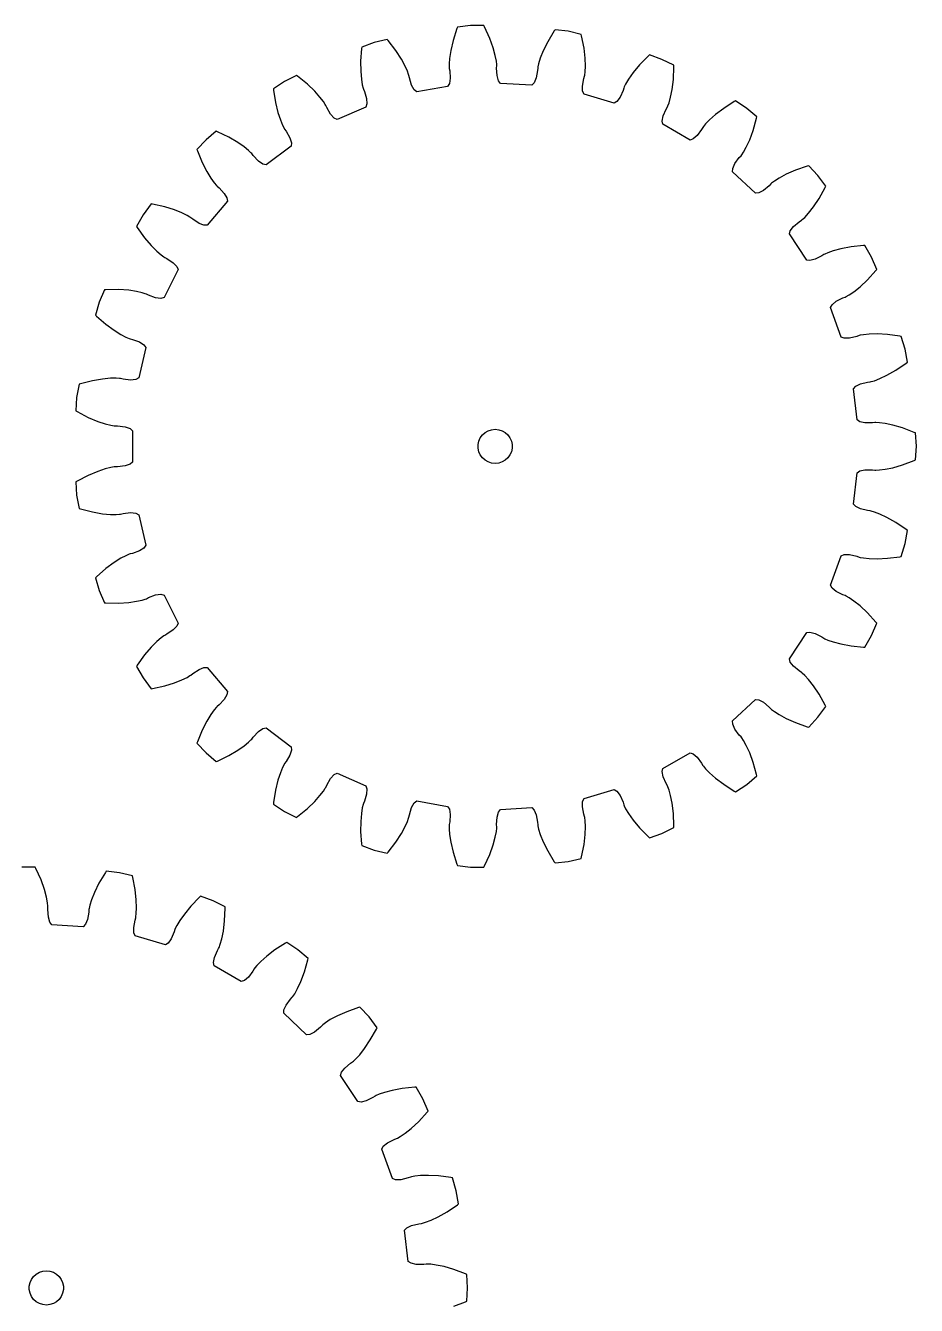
# Model space of a CAD drawing. Extents: x 0 to 152, y 0 to 221.
# Drawn here: x 74.3 to 152.3, y 109.1 to 221.2 of the extents above; entities that cross this region are included whole.
import ezdxf

# ---------------------------------------------------------------- set-up
doc = ezdxf.new("R2010")
doc.units = 0

msp = doc.modelspace()

# ---------------------------------------------------------------- linework, layer by layer
for p, q in [((112.05, 220.91), (111.72, 219.87)), ((112.1, 221.03), (112.05, 220.91)), ((113.26, 221.17), (112.1, 221.03)), ((114.43, 221.17), (113.26, 221.17)), ((114.49, 221.06), (114.43, 221.17)), ((114.94, 220.05), (114.49, 221.06)), ((105.96, 219.95), (104.82, 219.68)), ((106.04, 219.86), (105.96, 219.95)), ((106.71, 218.98), (106.04, 219.86)), ((111.72, 219.87), (111.52, 218.99)), ((115.24, 219.21), (114.94, 220.05)), ((120.02, 219.76), (119.63, 218.95)), ((120.58, 220.7), (120.02, 219.76)), ((120.66, 220.81), (120.58, 220.7)), ((121.82, 220.67), (120.66, 220.81)), ((122.96, 220.4), (121.82, 220.67)), ((122.99, 220.28), (122.96, 220.4)), ((123.2, 219.2), (122.99, 220.28)), ((103.7, 219.15), (103.62, 218.06)), ((103.72, 219.28), (103.7, 219.15)), ((104.82, 219.68), (103.72, 219.28)), ((107.2, 218.23), (106.71, 218.98)), ((111.52, 218.99), (111.42, 218.3)), ((115.42, 218.54), (115.24, 219.21)), ((119.63, 218.95), (119.37, 218.31)), ((123.3, 218.31), (123.2, 219.2)), ((103.62, 218.06), (103.63, 217.16)), ((107.53, 217.62), (107.2, 218.23)), ((107.73, 217.17), (107.53, 217.62)), ((111.42, 218.3), (111.38, 217.81)), ((111.38, 217.81), (111.39, 217.52)), ((111.39, 217.52), (111.39, 217.42)), ((115.52, 218.05), (115.42, 218.54)), ((115.55, 217.76), (115.52, 218.05)), ((115.54, 217.44), (115.55, 217.66)), ((115.55, 217.66), (115.55, 217.76)), ((119.15, 217.55), (119.14, 217.45)), ((119.22, 217.83), (119.15, 217.55)), ((119.37, 218.31), (119.22, 217.83)), ((123.32, 217.61), (123.3, 218.31)), ((123.3, 217.12), (123.32, 217.61)), ((128.07, 217.74), (127.5, 217.05)), ((128.84, 218.53), (128.07, 217.74)), ((128.93, 218.61), (128.84, 218.53)), ((130.03, 218.21), (128.93, 218.61)), ((131.08, 217.69), (130.03, 218.21)), ((131.03, 216.46), (131.08, 217.56)), ((131.08, 217.56), (131.08, 217.69)), ((97.99, 216.81), (96.95, 216.28)), ((98.1, 216.74), (97.99, 216.81)), ((98.95, 216.04), (98.1, 216.74)), ((103.63, 217.16), (103.69, 216.47)), ((103.69, 216.47), (103.77, 215.98)), ((107.83, 216.89), (107.73, 217.17)), ((107.86, 216.8), (107.83, 216.89)), ((107.9, 216.58), (107.86, 216.8)), ((108.08, 215.95), (107.9, 216.58)), ((111.39, 217.42), (111.43, 217.2)), ((111.47, 216.55), (111.4, 216.09)), ((111.43, 217.2), (111.47, 216.55)), ((115.58, 216.79), (115.54, 217.44)), ((115.7, 216.34), (115.58, 216.79)), ((119.01, 216.59), (118.83, 216.16)), ((119.12, 217.23), (119.01, 216.59)), ((119.14, 217.45), (119.12, 217.23)), ((123.07, 215.87), (123.18, 216.52)), ((123.18, 216.52), (123.24, 216.73)), ((123.24, 216.73), (123.26, 216.82)), ((123.26, 216.82), (123.3, 217.12)), ((127.1, 216.48), (126.85, 216.05)), ((127.5, 217.05), (127.1, 216.48)), ((130.92, 215.57), (131.03, 216.46)), ((96.95, 216.28), (95.97, 215.64)), ((95.97, 215.64), (95.98, 215.51)), ((95.98, 215.51), (96.16, 214.43)), ((99.6, 215.42), (98.95, 216.04)), ((100.06, 214.9), (99.6, 215.42)), ((103.77, 215.98), (103.84, 215.69)), ((103.84, 215.69), (103.87, 215.6)), ((103.87, 215.6), (103.95, 215.4)), ((103.95, 215.4), (104.14, 214.77)), ((108.31, 215.55), (108.08, 215.95)), ((108.54, 215.37), (108.31, 215.55)), ((111.24, 215.84), (108.54, 215.37)), ((111.4, 216.09), (111.24, 215.84)), ((115.88, 216.11), (115.7, 216.34)), ((118.63, 215.95), (115.88, 216.11)), ((118.83, 216.16), (118.63, 215.95)), ((123.08, 215.41), (123.07, 215.87)), ((123.21, 215.15), (123.08, 215.41)), ((126.62, 215.49), (126.36, 214.89)), ((126.68, 215.7), (126.62, 215.49)), ((126.72, 215.79), (126.68, 215.7)), ((126.85, 216.05), (126.72, 215.79)), ((130.79, 214.89), (130.92, 215.57)), ((96.16, 214.43), (96.37, 213.56)), ((100.36, 214.51), (100.06, 214.9)), ((100.52, 214.26), (100.36, 214.51)), ((100.57, 214.18), (100.52, 214.26)), ((100.66, 213.98), (100.57, 214.18)), ((104.17, 214.31), (104.08, 214.03)), ((104.14, 214.77), (104.17, 214.31)), ((125.84, 214.36), (123.21, 215.15)), ((126.09, 214.51), (125.84, 214.36)), ((126.36, 214.89), (126.09, 214.51)), ((130.55, 214.14), (130.65, 214.41)), ((130.65, 214.41), (130.79, 214.89)), ((136.37, 214.51), (135.44, 213.92)), ((136.48, 214.57), (136.37, 214.51)), ((137.46, 213.92), (136.48, 214.57)), ((96.37, 213.56), (96.59, 212.9)), ((100.98, 213.41), (100.66, 213.98)), ((101.3, 213.07), (100.98, 213.41)), ((101.56, 212.94), (101.3, 213.07)), ((104.08, 214.03), (101.56, 212.94)), ((130.05, 212.8), (130.14, 213.26)), ((130.14, 213.26), (130.4, 213.86)), ((130.4, 213.86), (130.51, 214.05)), ((130.51, 214.05), (130.55, 214.14)), ((134.73, 213.38), (134.21, 212.91)), ((135.44, 213.92), (134.73, 213.38)), ((138.36, 213.17), (137.46, 213.92)), ((138.03, 211.99), (138.33, 213.05)), ((138.33, 213.05), (138.36, 213.17)), ((90.97, 211.92), (90.07, 211.16)), ((91.09, 211.87), (90.97, 211.92)), ((96.59, 212.9), (96.78, 212.44)), ((96.78, 212.44), (96.91, 212.18)), ((96.91, 212.18), (96.96, 212.1)), ((96.96, 212.1), (97.09, 211.92)), ((97.09, 211.92), (97.42, 211.35)), ((130.11, 212.52), (130.05, 212.8)), ((132.49, 211.14), (130.11, 212.52)), ((133.51, 212.06), (133.11, 211.54)), ((133.62, 212.25), (133.51, 212.06)), ((133.67, 212.33), (133.62, 212.25)), ((133.86, 212.56), (133.67, 212.33)), ((134.21, 212.91), (133.86, 212.56)), ((137.72, 211.15), (138.03, 211.99)), ((90.07, 211.16), (89.27, 210.31)), ((92.07, 211.39), (91.09, 211.87)), ((92.85, 210.94), (92.07, 211.39)), ((93.42, 210.54), (92.85, 210.94)), ((97.42, 211.35), (97.56, 210.91)), ((97.56, 210.91), (97.53, 210.62)), ((132.77, 211.24), (132.49, 211.14)), ((133.11, 211.54), (132.77, 211.24)), ((137.42, 210.52), (137.72, 211.15)), ((89.27, 210.31), (89.31, 210.19)), ((89.31, 210.19), (89.73, 209.18)), ((93.8, 210.23), (93.42, 210.54)), ((94.01, 210.02), (93.8, 210.23)), ((94.08, 209.95), (94.01, 210.02)), ((94.21, 209.78), (94.08, 209.95)), ((94.66, 209.3), (94.21, 209.78)), ((97.53, 210.62), (95.33, 208.98)), ((136.81, 209.6), (136.96, 209.77)), ((136.96, 209.77), (137.02, 209.84)), ((137.02, 209.84), (137.18, 210.09)), ((137.18, 210.09), (137.42, 210.52)), ((89.73, 209.18), (90.14, 208.38)), ((95.04, 209.04), (94.66, 209.3)), ((95.33, 208.98), (95.04, 209.04)), ((136.22, 208.37), (136.23, 208.66)), ((136.23, 208.66), (136.42, 209.08)), ((136.42, 209.08), (136.81, 209.6)), ((142.77, 208.86), (141.73, 208.5)), ((142.89, 208.89), (142.77, 208.86)), ((143.69, 208.04), (142.89, 208.89)), ((90.14, 208.38), (90.5, 207.79)), ((90.5, 207.79), (90.79, 207.38)), ((138.22, 206.48), (136.22, 208.37)), ((139.88, 207.54), (139.64, 207.36)), ((140.3, 207.81), (139.88, 207.54)), ((140.91, 208.14), (140.3, 207.81)), ((141.73, 208.5), (140.91, 208.14)), ((144.39, 207.1), (143.69, 208.04)), ((90.79, 207.38), (90.98, 207.16)), ((90.98, 207.16), (91.05, 207.09)), ((91.05, 207.09), (91.22, 206.95)), ((91.22, 206.95), (91.67, 206.47)), ((91.67, 206.47), (91.9, 206.08)), ((138.51, 206.51), (138.22, 206.48)), ((138.92, 206.72), (138.51, 206.51)), ((139.42, 207.14), (138.92, 206.72)), ((139.57, 207.3), (139.42, 207.14)), ((139.64, 207.36), (139.57, 207.3)), ((143.8, 206.03), (144.34, 206.99)), ((144.34, 206.99), (144.39, 207.1)), ((85.26, 205.54), (84.56, 204.6)), ((85.38, 205.52), (85.26, 205.54)), ((86.46, 205.28), (85.38, 205.52)), ((87.31, 205.02), (86.46, 205.28)), ((91.95, 205.79), (90.18, 203.68)), ((91.9, 206.08), (91.95, 205.79)), ((142.87, 204.74), (143.3, 205.28)), ((143.3, 205.28), (143.8, 206.03)), ((84.56, 204.6), (83.97, 203.58)), ((87.96, 204.76), (87.31, 205.02)), ((88.41, 204.54), (87.96, 204.76)), ((88.66, 204.39), (88.41, 204.54)), ((88.74, 204.34), (88.66, 204.39)), ((88.91, 204.2), (88.74, 204.34)), ((89.46, 203.84), (88.91, 204.2)), ((142.07, 203.99), (142.25, 204.11)), ((142.25, 204.11), (142.32, 204.17)), ((142.32, 204.17), (142.54, 204.37)), ((142.54, 204.37), (142.87, 204.74)), ((83.97, 203.58), (84.04, 203.47)), ((84.04, 203.47), (84.68, 202.59)), ((89.89, 203.68), (89.46, 203.84)), ((90.18, 203.68), (89.89, 203.68)), ((141.21, 202.92), (141.28, 203.2)), ((141.28, 203.2), (141.56, 203.57)), ((141.56, 203.57), (142.07, 203.99)), ((84.68, 202.59), (85.27, 201.9)), ((85.27, 201.9), (85.76, 201.41)), ((142.72, 200.62), (141.21, 202.92)), ((147.69, 201.89), (146.6, 201.78)), ((147.82, 201.89), (147.69, 201.89)), ((148.41, 200.88), (147.82, 201.89)), ((85.76, 201.41), (86.13, 201.09)), ((86.13, 201.09), (86.37, 200.91)), ((86.37, 200.91), (86.45, 200.86)), ((86.45, 200.86), (86.65, 200.76)), ((86.65, 200.76), (87.19, 200.4)), ((143.45, 200.7), (143, 200.58)), ((144.04, 200.99), (143.45, 200.7)), ((144.22, 201.11), (144.04, 200.99)), ((144.31, 201.15), (144.22, 201.11)), ((144.58, 201.27), (144.31, 201.15)), ((145.04, 201.44), (144.58, 201.27)), ((145.72, 201.61), (145.04, 201.44)), ((146.6, 201.78), (145.72, 201.61)), ((148.87, 199.8), (148.41, 200.88)), ((87.63, 199.8), (86.39, 197.34)), ((87.19, 200.4), (87.52, 200.07)), ((87.52, 200.07), (87.63, 199.8)), ((143, 200.58), (142.72, 200.62)), ((148.05, 198.9), (148.79, 199.7)), ((148.79, 199.7), (148.87, 199.8)), ((147.39, 198.28), (148.05, 198.9)), ((81.18, 198.01), (80.71, 196.94)), ((81.3, 198.02), (81.18, 198.01)), ((82.4, 198.04), (81.3, 198.02)), ((83.3, 197.98), (82.4, 198.04)), ((83.98, 197.88), (83.3, 197.98)), ((84.47, 197.77), (83.98, 197.88)), ((84.75, 197.68), (84.47, 197.77)), ((84.84, 197.65), (84.75, 197.68)), ((85.04, 197.55), (84.84, 197.65)), ((85.65, 197.33), (85.04, 197.55)), ((86.11, 197.27), (85.65, 197.33)), ((86.39, 197.34), (86.11, 197.27)), ((145.89, 197.31), (146.09, 197.39)), ((146.09, 197.39), (146.18, 197.43)), ((146.18, 197.43), (146.43, 197.57)), ((146.43, 197.57), (146.85, 197.85)), ((146.85, 197.85), (147.39, 198.28)), ((80.71, 196.94), (80.38, 195.81)), ((144.8, 196.47), (144.94, 196.72)), ((145.74, 193.88), (144.8, 196.47)), ((144.94, 196.72), (145.3, 197.02)), ((145.3, 197.02), (145.89, 197.31)), ((80.38, 195.81), (80.47, 195.72)), ((80.47, 195.72), (81.3, 195.01)), ((81.3, 195.01), (82.02, 194.48)), ((82.02, 194.48), (82.61, 194.11)), ((82.61, 194.11), (83.05, 193.88)), ((147.32, 194.01), (147.11, 193.94)), ((147.41, 194.04), (147.32, 194.01)), ((147.7, 194.09), (147.41, 194.04)), ((148.2, 194.14), (147.7, 194.09)), ((148.89, 194.16), (148.2, 194.14)), ((149.79, 194.11), (148.89, 194.16)), ((150.88, 193.97), (149.79, 194.11)), ((151, 193.94), (150.88, 193.97)), ((83.05, 193.88), (83.32, 193.77)), ((83.32, 193.77), (83.41, 193.74)), ((83.41, 193.74), (83.63, 193.68)), ((83.63, 193.68), (84.24, 193.46)), ((84.8, 192.98), (84.17, 190.3)), ((84.24, 193.46), (84.63, 193.21)), ((84.63, 193.21), (84.8, 192.98)), ((146.01, 193.78), (145.74, 193.88)), ((146.48, 193.79), (146.01, 193.78)), ((147.11, 193.94), (146.48, 193.79)), ((151.34, 192.82), (151, 193.94)), ((151.54, 191.67), (151.34, 192.82)), ((149.75, 190.53), (150.53, 190.98)), ((150.53, 190.98), (151.44, 191.59)), ((151.44, 191.59), (151.54, 191.67)), ((78.94, 189.75), (78.73, 188.59)), ((79.06, 189.79), (78.94, 189.75)), ((80.12, 190.05), (79.06, 189.79)), ((81.01, 190.2), (80.12, 190.05)), ((81.7, 190.27), (81.01, 190.2)), ((82.2, 190.27), (81.7, 190.27)), ((82.49, 190.25), (82.2, 190.27)), ((82.58, 190.24), (82.49, 190.25)), ((82.8, 190.19), (82.58, 190.24)), ((83.45, 190.12), (82.8, 190.19)), ((83.91, 190.16), (83.45, 190.12)), ((84.17, 190.3), (83.91, 190.16)), ((146.82, 189.36), (147.01, 189.58)), ((147.01, 189.58), (147.43, 189.78)), ((147.43, 189.78), (148.06, 189.93)), ((148.06, 189.93), (148.28, 189.96)), ((148.28, 189.96), (148.37, 189.98)), ((148.37, 189.98), (148.66, 190.06)), ((148.66, 190.06), (149.12, 190.24)), ((149.12, 190.24), (149.75, 190.53)), ((78.73, 188.59), (78.67, 187.42)), ((147.13, 186.63), (146.82, 189.36)), ((78.67, 187.42), (78.77, 187.36)), ((78.77, 187.36), (79.75, 186.85)), ((79.75, 186.85), (80.58, 186.5)), ((80.58, 186.5), (81.24, 186.28)), ((81.24, 186.28), (81.72, 186.16)), ((81.72, 186.16), (82.01, 186.11)), ((147.37, 186.47), (147.13, 186.63)), ((147.82, 186.37), (147.37, 186.47)), ((148.48, 186.37), (147.82, 186.37)), ((148.7, 186.39), (148.48, 186.37)), ((148.79, 186.39), (148.7, 186.39)), ((149.09, 186.38), (148.79, 186.39)), ((149.58, 186.31), (149.09, 186.38)), ((150.26, 186.17), (149.58, 186.31)), ((151.12, 185.92), (150.26, 186.17)), ((82.01, 186.11), (82.1, 186.1)), ((82.1, 186.1), (82.32, 186.1)), ((82.32, 186.1), (82.97, 186.03)), ((82.97, 186.03), (83.41, 185.87)), ((83.41, 185.87), (83.63, 185.68)), ((83.63, 185.68), (83.63, 182.93)), ((113.98, 184.77), (114.11, 185.06)), ((114.11, 185.06), (114.29, 185.31)), ((114.29, 185.31), (114.53, 185.52)), ((114.53, 185.52), (114.8, 185.68)), ((114.8, 185.68), (115.1, 185.77)), ((115.1, 185.77), (115.41, 185.81)), ((115.41, 185.81), (115.72, 185.77)), ((115.72, 185.77), (116.02, 185.68)), ((116.02, 185.68), (116.29, 185.52)), ((116.29, 185.52), (116.52, 185.31)), ((116.52, 185.31), (116.71, 185.06)), ((116.71, 185.06), (116.84, 184.77)), ((152.15, 185.53), (151.12, 185.92)), ((152.26, 185.48), (152.15, 185.53)), ((152.33, 184.31), (152.26, 185.48)), ((113.92, 184.46), (113.98, 184.77)), ((113.92, 184.15), (113.92, 184.46)), ((113.98, 183.84), (113.92, 184.15)), ((116.84, 184.77), (116.9, 184.46)), ((116.9, 184.15), (116.84, 183.84)), ((116.9, 184.46), (116.9, 184.15)), ((152.26, 183.14), (152.33, 184.31)), ((83.63, 182.93), (83.41, 182.74)), ((114.11, 183.56), (113.98, 183.84)), ((114.29, 183.3), (114.11, 183.56)), ((114.53, 183.09), (114.29, 183.3)), ((114.8, 182.94), (114.53, 183.09)), ((115.1, 182.84), (114.8, 182.94)), ((115.41, 182.81), (115.1, 182.84)), ((115.72, 182.84), (115.41, 182.81)), ((116.02, 182.94), (115.72, 182.84)), ((116.29, 183.09), (116.02, 182.94)), ((116.52, 183.3), (116.29, 183.09)), ((116.71, 183.56), (116.52, 183.3)), ((116.84, 183.84), (116.71, 183.56)), ((151.12, 182.7), (152.15, 183.08)), ((152.15, 183.08), (152.26, 183.14)), ((79.75, 181.76), (78.77, 181.26)), ((80.58, 182.11), (79.75, 181.76)), ((81.24, 182.33), (80.58, 182.11)), ((81.72, 182.45), (81.24, 182.33)), ((82.01, 182.5), (81.72, 182.45)), ((82.1, 182.51), (82.01, 182.5)), ((82.32, 182.51), (82.1, 182.51)), ((82.97, 182.59), (82.32, 182.51)), ((83.41, 182.74), (82.97, 182.59)), ((146.82, 179.25), (147.13, 181.98)), ((147.13, 181.98), (147.37, 182.15)), ((147.37, 182.15), (147.82, 182.25)), ((147.82, 182.25), (148.48, 182.25)), ((148.48, 182.25), (148.7, 182.22)), ((148.7, 182.22), (148.79, 182.22)), ((148.79, 182.22), (149.09, 182.24)), ((149.09, 182.24), (149.58, 182.3)), ((149.58, 182.3), (150.26, 182.44)), ((150.26, 182.44), (151.12, 182.7)), ((78.77, 181.26), (78.67, 181.19)), ((78.67, 181.19), (78.73, 180.02)), ((78.73, 180.02), (78.94, 178.87)), ((78.94, 178.87), (79.06, 178.83)), ((79.06, 178.83), (80.12, 178.56)), ((80.12, 178.56), (81.01, 178.41)), ((81.01, 178.41), (81.7, 178.35)), ((81.7, 178.35), (82.2, 178.34)), ((82.2, 178.34), (82.49, 178.36)), ((82.49, 178.36), (82.58, 178.37)), ((82.58, 178.37), (82.8, 178.42)), ((82.8, 178.42), (83.45, 178.5)), ((83.45, 178.5), (83.91, 178.45)), ((83.91, 178.45), (84.17, 178.32)), ((84.17, 178.32), (84.8, 175.64)), ((147.01, 179.04), (146.82, 179.25)), ((147.43, 178.84), (147.01, 179.04)), ((148.06, 178.68), (147.43, 178.84)), ((148.28, 178.66), (148.06, 178.68)), ((148.37, 178.64), (148.28, 178.66)), ((148.66, 178.55), (148.37, 178.64)), ((149.12, 178.38), (148.66, 178.55)), ((149.75, 178.08), (149.12, 178.38)), ((150.53, 177.64), (149.75, 178.08)), ((151.44, 177.02), (150.53, 177.64)), ((151.34, 175.79), (151.54, 176.95)), ((151.54, 176.95), (151.44, 177.02)), ((83.63, 174.93), (83.41, 174.88)), ((84.24, 175.16), (83.63, 174.93)), ((84.63, 175.4), (84.24, 175.16)), ((84.8, 175.64), (84.63, 175.4)), ((151, 174.67), (151.34, 175.79)), ((82.02, 174.14), (81.3, 173.61)), ((82.61, 174.51), (82.02, 174.14)), ((83.05, 174.73), (82.61, 174.51)), ((83.32, 174.85), (83.05, 174.73)), ((83.41, 174.88), (83.32, 174.85)), ((144.8, 172.14), (145.74, 174.73)), ((145.74, 174.73), (146.01, 174.84)), ((146.01, 174.84), (146.48, 174.83)), ((146.48, 174.83), (147.11, 174.68)), ((147.11, 174.68), (147.32, 174.6)), ((147.32, 174.6), (147.41, 174.58)), ((147.41, 174.58), (147.7, 174.53)), ((147.7, 174.53), (148.2, 174.48)), ((148.2, 174.48), (148.89, 174.46)), ((148.89, 174.46), (149.79, 174.5)), ((149.79, 174.5), (150.88, 174.64)), ((150.88, 174.64), (151, 174.67)), ((80.47, 172.89), (80.38, 172.8)), ((80.38, 172.8), (80.71, 171.68)), ((81.3, 173.61), (80.47, 172.89)), ((80.71, 171.68), (81.18, 170.6)), ((144.94, 171.89), (144.8, 172.14)), ((145.3, 171.6), (144.94, 171.89)), ((145.89, 171.31), (145.3, 171.6)), ((81.18, 170.6), (81.3, 170.59)), ((81.3, 170.59), (82.4, 170.58)), ((82.4, 170.58), (83.3, 170.64)), ((83.3, 170.64), (83.98, 170.74)), ((83.98, 170.74), (84.47, 170.84)), ((84.47, 170.84), (84.75, 170.93)), ((84.75, 170.93), (84.84, 170.96)), ((84.84, 170.96), (85.04, 171.06)), ((85.04, 171.06), (85.65, 171.29)), ((85.65, 171.29), (86.11, 171.35)), ((86.11, 171.35), (86.39, 171.27)), ((86.39, 171.27), (87.63, 168.81)), ((146.09, 171.23), (145.89, 171.31)), ((146.18, 171.19), (146.09, 171.23)), ((146.43, 171.04), (146.18, 171.19)), ((146.85, 170.76), (146.43, 171.04)), ((147.39, 170.33), (146.85, 170.76)), ((148.05, 169.72), (147.39, 170.33)), ((148.79, 168.91), (148.05, 169.72)), ((87.19, 168.22), (86.65, 167.86)), ((87.52, 168.55), (87.19, 168.22)), ((87.63, 168.81), (87.52, 168.55)), ((148.41, 167.74), (148.87, 168.81)), ((148.87, 168.81), (148.79, 168.91)), ((85.76, 167.21), (85.27, 166.71)), ((86.13, 167.53), (85.76, 167.21)), ((86.37, 167.7), (86.13, 167.53)), ((86.45, 167.75), (86.37, 167.7)), ((86.65, 167.86), (86.45, 167.75)), ((141.21, 165.69), (142.72, 167.99)), ((142.72, 167.99), (143, 168.03)), ((143, 168.03), (143.45, 167.92)), ((143.45, 167.92), (144.04, 167.62)), ((144.04, 167.62), (144.22, 167.51)), ((144.22, 167.51), (144.31, 167.46)), ((144.31, 167.46), (144.58, 167.34)), ((144.58, 167.34), (145.04, 167.18)), ((145.04, 167.18), (145.72, 167)), ((147.82, 166.72), (148.41, 167.74)), ((84.68, 166.03), (84.04, 165.14)), ((85.27, 166.71), (84.68, 166.03)), ((145.72, 167), (146.6, 166.84)), ((146.6, 166.84), (147.69, 166.73)), ((147.69, 166.73), (147.82, 166.72)), ((84.04, 165.14), (83.97, 165.03)), ((83.97, 165.03), (84.56, 164.02)), ((89.46, 164.77), (89.89, 164.94)), ((89.89, 164.94), (90.18, 164.93)), ((90.18, 164.93), (91.95, 162.83)), ((141.28, 165.41), (141.21, 165.69)), ((141.56, 165.05), (141.28, 165.41)), ((142.07, 164.63), (141.56, 165.05)), ((84.56, 164.02), (85.26, 163.08)), ((87.31, 163.6), (87.96, 163.85)), ((87.96, 163.85), (88.41, 164.07)), ((88.41, 164.07), (88.66, 164.22)), ((88.66, 164.22), (88.74, 164.27)), ((88.74, 164.27), (88.91, 164.41)), ((88.91, 164.41), (89.46, 164.77)), ((142.25, 164.5), (142.07, 164.63)), ((142.32, 164.44), (142.25, 164.5)), ((142.54, 164.24), (142.32, 164.44)), ((142.87, 163.88), (142.54, 164.24)), ((143.3, 163.33), (142.87, 163.88)), ((85.26, 163.08), (85.38, 163.1)), ((85.38, 163.1), (86.46, 163.34)), ((86.46, 163.34), (87.31, 163.6)), ((91.95, 162.83), (91.9, 162.54)), ((143.8, 162.59), (143.3, 163.33)), ((144.34, 161.63), (143.8, 162.59)), ((90.98, 161.45), (90.79, 161.23)), ((91.05, 161.52), (90.98, 161.45)), ((91.22, 161.67), (91.05, 161.52)), ((91.67, 162.14), (91.22, 161.67)), ((91.9, 162.54), (91.67, 162.14)), ((136.22, 160.25), (138.22, 162.13)), ((138.22, 162.13), (138.51, 162.11)), ((138.51, 162.11), (138.92, 161.89)), ((138.92, 161.89), (139.42, 161.47)), ((139.42, 161.47), (139.57, 161.31)), ((143.69, 160.57), (144.39, 161.51)), ((144.39, 161.51), (144.34, 161.63)), ((90.5, 160.83), (90.14, 160.24)), ((90.79, 161.23), (90.5, 160.83)), ((139.57, 161.31), (139.64, 161.25)), ((139.64, 161.25), (139.88, 161.07)), ((139.88, 161.07), (140.3, 160.81)), ((140.3, 160.81), (140.91, 160.48)), ((140.91, 160.48), (141.73, 160.12)), ((142.89, 159.72), (143.69, 160.57)), ((89.73, 159.44), (89.31, 158.42)), ((90.14, 160.24), (89.73, 159.44)), ((94.21, 158.84), (94.66, 159.32)), ((94.66, 159.32), (95.04, 159.58)), ((95.04, 159.58), (95.33, 159.64)), ((95.33, 159.64), (97.53, 157.99)), ((136.23, 159.96), (136.22, 160.25)), ((136.42, 159.54), (136.23, 159.96)), ((136.81, 159.01), (136.42, 159.54)), ((141.73, 160.12), (142.77, 159.75)), ((142.77, 159.75), (142.89, 159.72)), ((89.31, 158.42), (89.27, 158.3)), ((89.27, 158.3), (90.07, 157.45)), ((93.42, 158.08), (93.8, 158.39)), ((93.8, 158.39), (94.01, 158.59)), ((94.01, 158.59), (94.08, 158.66)), ((94.08, 158.66), (94.21, 158.84)), ((136.96, 158.85), (136.81, 159.01)), ((137.02, 158.77), (136.96, 158.85)), ((137.18, 158.53), (137.02, 158.77)), ((137.42, 158.1), (137.18, 158.53)), ((137.72, 157.46), (137.42, 158.1)), ((90.07, 157.45), (90.97, 156.7)), ((91.09, 156.74), (92.07, 157.22)), ((92.07, 157.22), (92.85, 157.68)), ((92.85, 157.68), (93.42, 158.08)), ((97.42, 157.26), (97.09, 156.7)), ((97.56, 157.7), (97.42, 157.26)), ((97.53, 157.99), (97.56, 157.7)), ((130.11, 156.1), (132.49, 157.47)), ((132.49, 157.47), (132.77, 157.38)), ((132.77, 157.38), (133.11, 157.08)), ((133.11, 157.08), (133.51, 156.55)), ((138.03, 156.62), (137.72, 157.46)), ((90.97, 156.7), (91.09, 156.74)), ((96.78, 156.17), (96.59, 155.72)), ((96.91, 156.44), (96.78, 156.17)), ((96.96, 156.52), (96.91, 156.44)), ((97.09, 156.7), (96.96, 156.52)), ((130.05, 155.81), (130.11, 156.1)), ((133.51, 156.55), (133.62, 156.36)), ((133.62, 156.36), (133.67, 156.28)), ((133.67, 156.28), (133.86, 156.06)), ((133.86, 156.06), (134.21, 155.7)), ((138.33, 155.57), (138.03, 156.62)), ((96.37, 155.06), (96.16, 154.18)), ((96.59, 155.72), (96.37, 155.06)), ((100.66, 154.64), (100.98, 155.2)), ((100.98, 155.2), (101.3, 155.55)), ((101.3, 155.55), (101.56, 155.67)), ((101.56, 155.67), (104.08, 154.58)), ((130.14, 155.36), (130.05, 155.81)), ((130.4, 154.76), (130.14, 155.36)), ((130.51, 154.56), (130.4, 154.76)), ((134.21, 155.7), (134.73, 155.24)), ((134.73, 155.24), (135.44, 154.7)), ((137.46, 154.69), (138.36, 155.44)), ((138.36, 155.44), (138.33, 155.57)), ((96.16, 154.18), (95.98, 153.1)), ((99.6, 153.19), (100.06, 153.71)), ((100.06, 153.71), (100.36, 154.11)), ((100.36, 154.11), (100.52, 154.35)), ((100.52, 154.35), (100.57, 154.43)), ((100.57, 154.43), (100.66, 154.64)), ((104.14, 153.84), (103.95, 153.22)), ((104.08, 154.58), (104.17, 154.3)), ((104.17, 154.3), (104.14, 153.84)), ((123.21, 153.47), (125.84, 154.26)), ((125.84, 154.26), (126.09, 154.1)), ((126.09, 154.1), (126.36, 153.73)), ((126.36, 153.73), (126.62, 153.13)), ((130.55, 154.48), (130.51, 154.56)), ((130.65, 154.2), (130.55, 154.48)), ((130.79, 153.73), (130.65, 154.2)), ((130.92, 153.04), (130.79, 153.73)), ((135.44, 154.7), (136.37, 154.11)), ((136.37, 154.11), (136.48, 154.05)), ((136.48, 154.05), (137.46, 154.69)), ((95.98, 153.1), (95.97, 152.97)), ((95.97, 152.97), (96.95, 152.33)), ((98.1, 151.88), (98.95, 152.57)), ((98.95, 152.57), (99.6, 153.19)), ((103.77, 152.64), (103.69, 152.15)), ((103.84, 152.92), (103.77, 152.64)), ((103.87, 153.01), (103.84, 152.92)), ((103.95, 153.22), (103.87, 153.01)), ((107.9, 152.04), (108.08, 152.66)), ((108.08, 152.66), (108.31, 153.07)), ((108.31, 153.07), (108.54, 153.25)), ((108.54, 153.25), (111.24, 152.77)), ((111.24, 152.77), (111.4, 152.52)), ((111.4, 152.52), (111.47, 152.07)), ((115.7, 152.27), (115.88, 152.5)), ((115.88, 152.5), (118.63, 152.66)), ((118.63, 152.66), (118.83, 152.45)), ((123.07, 152.74), (123.08, 153.2)), ((123.18, 152.1), (123.07, 152.74)), ((123.08, 153.2), (123.21, 153.47)), ((126.62, 153.13), (126.68, 152.91)), ((126.68, 152.91), (126.72, 152.83)), ((126.72, 152.83), (126.85, 152.56)), ((126.85, 152.56), (127.1, 152.14)), ((131.03, 152.15), (130.92, 153.04)), ((96.95, 152.33), (97.99, 151.8)), ((97.99, 151.8), (98.1, 151.88)), ((103.63, 151.45), (103.62, 150.56)), ((103.69, 152.15), (103.63, 151.45)), ((107.53, 151), (107.73, 151.45)), ((107.73, 151.45), (107.83, 151.73)), ((107.83, 151.73), (107.86, 151.82)), ((107.86, 151.82), (107.9, 152.04)), ((111.43, 151.41), (111.39, 151.19)), ((111.47, 152.07), (111.43, 151.41)), ((115.54, 151.17), (115.58, 151.83)), ((115.58, 151.83), (115.7, 152.27)), ((118.83, 152.45), (119.01, 152.03)), ((119.01, 152.03), (119.12, 151.38)), ((119.12, 151.38), (119.14, 151.16)), ((123.24, 151.88), (123.18, 152.1)), ((123.26, 151.79), (123.24, 151.88)), ((123.3, 151.5), (123.26, 151.79)), ((123.32, 151), (123.3, 151.5)), ((127.1, 152.14), (127.5, 151.57)), ((127.5, 151.57), (128.07, 150.88)), ((131.08, 151.06), (131.03, 152.15)), ((103.62, 150.56), (103.7, 149.46)), ((106.71, 149.63), (107.2, 150.38)), ((107.2, 150.38), (107.53, 151)), ((111.39, 151.1), (111.38, 150.8)), ((111.38, 150.8), (111.42, 150.31)), ((111.39, 151.19), (111.39, 151.1)), ((111.42, 150.31), (111.52, 149.62)), ((115.42, 150.08), (115.52, 150.56)), ((115.52, 150.56), (115.55, 150.86)), ((115.55, 150.95), (115.54, 151.17)), ((115.55, 150.86), (115.55, 150.95)), ((119.14, 151.16), (119.15, 151.07)), ((119.15, 151.07), (119.22, 150.78)), ((119.22, 150.78), (119.37, 150.31)), ((119.37, 150.31), (119.63, 149.66)), ((123.2, 149.42), (123.3, 150.31)), ((123.3, 150.31), (123.32, 151)), ((128.07, 150.88), (128.84, 150.09)), ((128.93, 150), (130.03, 150.4)), ((130.03, 150.4), (131.08, 150.93)), ((131.08, 150.93), (131.08, 151.06)), ((103.7, 149.46), (103.72, 149.34)), ((103.72, 149.34), (104.82, 148.93)), ((106.04, 148.76), (106.71, 149.63)), ((111.52, 149.62), (111.72, 148.75)), ((114.94, 148.56), (115.24, 149.41)), ((115.24, 149.41), (115.42, 150.08)), ((119.63, 149.66), (120.02, 148.86)), ((122.99, 148.34), (123.2, 149.42)), ((128.84, 150.09), (128.93, 150)), ((104.82, 148.93), (105.96, 148.66)), ((105.96, 148.66), (106.04, 148.76)), ((111.72, 148.75), (112.05, 147.7)), ((114.49, 147.56), (114.94, 148.56)), ((120.02, 148.86), (120.58, 147.91)), ((121.82, 147.94), (122.96, 148.21)), ((122.96, 148.21), (122.99, 148.34)), ((75.1, 147.45), (73.93, 147.45)), ((75.16, 147.33), (75.1, 147.45)), ((75.61, 146.33), (75.16, 147.33)), ((81.25, 146.98), (80.69, 146.04)), ((81.32, 147.08), (81.25, 146.98)), ((82.49, 146.95), (81.32, 147.08)), ((83.63, 146.68), (82.49, 146.95)), ((112.05, 147.7), (112.1, 147.58)), ((112.1, 147.58), (113.26, 147.45)), ((113.26, 147.45), (114.43, 147.45)), ((114.43, 147.45), (114.49, 147.56)), ((120.58, 147.91), (120.66, 147.81)), ((120.66, 147.81), (121.82, 147.94)), ((75.91, 145.49), (75.61, 146.33)), ((80.69, 146.04), (80.29, 145.23)), ((83.66, 146.55), (83.63, 146.68)), ((83.86, 145.48), (83.66, 146.55)), ((76.09, 144.81), (75.91, 145.49)), ((76.18, 144.33), (76.09, 144.81)), ((80.29, 145.23), (80.03, 144.58)), ((83.96, 144.58), (83.86, 145.48)), ((89.5, 144.8), (88.74, 144.02)), ((89.6, 144.89), (89.5, 144.8)), ((90.7, 144.49), (89.6, 144.89)), ((76.22, 144.03), (76.18, 144.33)), ((76.21, 143.72), (76.22, 143.94)), ((76.25, 143.07), (76.21, 143.72)), ((76.22, 143.94), (76.22, 144.03)), ((79.81, 143.73), (79.79, 143.51)), ((79.82, 143.82), (79.81, 143.73)), ((79.89, 144.11), (79.82, 143.82)), ((80.03, 144.58), (79.89, 144.11)), ((83.98, 143.89), (83.96, 144.58)), ((83.96, 143.39), (83.98, 143.89)), ((88.74, 144.02), (88.17, 143.32)), ((91.75, 143.96), (90.7, 144.49)), ((91.7, 142.74), (91.75, 143.84)), ((91.75, 143.84), (91.75, 143.96)), ((76.37, 142.62), (76.25, 143.07)), ((76.55, 142.39), (76.37, 142.62)), ((79.3, 142.23), (76.55, 142.39)), ((79.5, 142.44), (79.3, 142.23)), ((79.68, 142.87), (79.5, 142.44)), ((79.79, 143.51), (79.68, 142.87)), ((83.73, 142.15), (83.85, 142.8)), ((83.85, 142.8), (83.91, 143.01)), ((83.91, 143.01), (83.93, 143.1)), ((83.93, 143.1), (83.96, 143.39)), ((87.77, 142.76), (87.51, 142.33)), ((88.17, 143.32), (87.77, 142.76)), ((91.59, 141.85), (91.7, 142.74)), ((83.75, 141.69), (83.73, 142.15)), ((83.87, 141.42), (83.75, 141.69)), ((86.51, 140.64), (83.87, 141.42)), ((87.28, 141.77), (87.02, 141.17)), ((87.35, 141.98), (87.28, 141.77)), ((87.38, 142.07), (87.35, 141.98)), ((87.51, 142.33), (87.38, 142.07)), ((91.45, 141.17), (91.59, 141.85)), ((86.75, 140.79), (86.51, 140.64)), ((87.02, 141.17), (86.75, 140.79)), ((91.07, 140.14), (91.17, 140.33)), ((91.17, 140.33), (91.21, 140.41)), ((91.21, 140.41), (91.32, 140.69)), ((91.32, 140.69), (91.45, 141.17)), ((96.11, 140.19), (95.39, 139.65)), ((97.03, 140.79), (96.11, 140.19)), ((97.15, 140.85), (97.03, 140.79)), ((98.12, 140.2), (97.15, 140.85)), ((99.02, 139.45), (98.12, 140.2)), ((90.72, 139.08), (90.81, 139.53)), ((90.77, 138.8), (90.72, 139.08)), ((90.81, 139.53), (91.07, 140.14)), ((94.87, 139.19), (94.53, 138.84)), ((95.39, 139.65), (94.87, 139.19)), ((98.7, 138.27), (99, 139.32)), ((99, 139.32), (99.02, 139.45)), ((93.16, 137.42), (90.77, 138.8)), ((94.17, 138.34), (93.78, 137.82)), ((94.29, 138.53), (94.17, 138.34)), ((94.34, 138.61), (94.29, 138.53)), ((94.53, 138.84), (94.34, 138.61)), ((98.38, 137.43), (98.7, 138.27)), ((93.43, 137.51), (93.16, 137.42)), ((93.78, 137.82), (93.43, 137.51)), ((97.85, 136.36), (98.09, 136.8)), ((98.09, 136.8), (98.38, 137.43)), ((97.09, 135.36), (97.48, 135.88)), ((97.48, 135.88), (97.63, 136.04)), ((97.63, 136.04), (97.68, 136.12)), ((97.68, 136.12), (97.85, 136.36)), ((96.88, 134.65), (96.89, 134.94)), ((98.89, 132.76), (96.88, 134.65)), ((96.89, 134.94), (97.09, 135.36)), ((102.4, 134.78), (101.58, 134.41)), ((103.43, 135.14), (102.4, 134.78)), ((103.56, 135.17), (103.43, 135.14)), ((104.36, 134.32), (103.56, 135.17)), ((100.24, 133.58), (100.09, 133.42)), ((100.31, 133.64), (100.24, 133.58)), ((100.55, 133.82), (100.31, 133.64)), ((100.96, 134.09), (100.55, 133.82)), ((101.58, 134.41), (100.96, 134.09)), ((105.06, 133.38), (104.36, 134.32)), ((99.17, 132.78), (98.89, 132.76)), ((99.58, 133), (99.17, 132.78)), ((100.09, 133.42), (99.58, 133)), ((103.97, 131.56), (104.47, 132.31)), ((104.47, 132.31), (105.01, 133.26)), ((105.01, 133.26), (105.06, 133.38)), ((103.54, 131.01), (103.97, 131.56)), ((102.23, 129.84), (102.73, 130.26)), ((102.73, 130.26), (102.92, 130.39)), ((102.92, 130.39), (102.99, 130.45)), ((102.99, 130.45), (103.21, 130.65)), ((103.21, 130.65), (103.54, 131.01)), ((101.87, 129.2), (101.95, 129.48)), ((103.38, 126.9), (101.87, 129.2)), ((101.95, 129.48), (102.23, 129.84)), ((106.38, 127.89), (105.71, 127.71)), ((107.27, 128.05), (106.38, 127.89)), ((108.36, 128.17), (107.27, 128.05)), ((108.49, 128.17), (108.36, 128.17)), ((109.07, 127.16), (108.49, 128.17)), ((103.67, 126.86), (103.38, 126.9)), ((104.12, 126.97), (103.67, 126.86)), ((104.7, 127.27), (104.12, 126.97)), ((104.89, 127.39), (104.7, 127.27)), ((104.97, 127.43), (104.89, 127.39)), ((105.24, 127.55), (104.97, 127.43)), ((105.71, 127.71), (105.24, 127.55)), ((109.54, 126.08), (109.07, 127.16)), ((108.71, 125.17), (109.46, 125.98)), ((109.46, 125.98), (109.54, 126.08)), ((107.51, 124.13), (108.06, 124.56)), ((108.06, 124.56), (108.71, 125.17)), ((105.97, 123.29), (106.55, 123.59)), ((106.55, 123.59), (106.76, 123.66)), ((106.76, 123.66), (106.85, 123.7)), ((106.85, 123.7), (107.1, 123.85)), ((107.1, 123.85), (107.51, 124.13)), ((105.47, 122.75), (105.61, 123)), ((106.41, 120.16), (105.47, 122.75)), ((105.61, 123), (105.97, 123.29)), ((106.68, 120.06), (106.41, 120.16)), ((107.14, 120.06), (106.68, 120.06)), ((107.78, 120.22), (107.14, 120.06)), ((107.99, 120.29), (107.78, 120.22)), ((108.08, 120.31), (107.99, 120.29)), ((108.37, 120.37), (108.08, 120.31)), ((108.86, 120.42), (108.37, 120.37)), ((109.56, 120.43), (108.86, 120.42)), ((110.45, 120.39), (109.56, 120.43)), ((111.54, 120.25), (110.45, 120.39)), ((111.67, 120.22), (111.54, 120.25)), ((112, 119.1), (111.67, 120.22)), ((112.21, 117.95), (112, 119.1)), ((111.2, 117.25), (112.11, 117.87)), ((112.11, 117.87), (112.21, 117.95)), ((109.79, 116.51), (110.42, 116.81)), ((110.42, 116.81), (111.2, 117.25)), ((107.48, 115.64), (107.68, 115.86)), ((107.8, 112.91), (107.48, 115.64)), ((107.68, 115.86), (108.09, 116.06)), ((108.09, 116.06), (108.73, 116.21)), ((108.73, 116.21), (108.95, 116.24)), ((108.95, 116.24), (109.04, 116.25)), ((109.04, 116.25), (109.32, 116.34)), ((109.32, 116.34), (109.79, 116.51)), ((108.04, 112.74), (107.8, 112.91)), ((108.49, 112.64), (108.04, 112.74)), ((109.15, 112.64), (108.49, 112.64)), ((109.37, 112.67), (109.15, 112.64)), ((109.46, 112.67), (109.37, 112.67)), ((109.76, 112.65), (109.46, 112.67)), ((110.25, 112.59), (109.76, 112.65)), ((110.93, 112.45), (110.25, 112.59)), ((111.79, 112.2), (110.93, 112.45)), ((112.82, 111.81), (111.79, 112.2)), ((74.58, 110.74), (74.65, 111.05)), ((74.65, 111.05), (74.78, 111.33)), ((74.78, 111.33), (74.96, 111.59)), ((74.96, 111.59), (75.19, 111.8)), ((75.19, 111.8), (75.47, 111.95)), ((75.47, 111.95), (75.76, 112.05)), ((75.76, 112.05), (76.08, 112.08)), ((76.08, 112.08), (76.39, 112.05)), ((76.39, 112.05), (76.69, 111.95)), ((76.69, 111.95), (76.96, 111.8)), ((76.96, 111.8), (77.19, 111.59)), ((77.19, 111.59), (77.37, 111.33)), ((77.37, 111.33), (77.5, 111.05)), ((77.5, 111.05), (77.57, 110.74)), ((112.93, 111.75), (112.82, 111.81)), ((113, 110.58), (112.93, 111.75)), ((74.58, 110.43), (74.58, 110.74)), ((74.65, 110.12), (74.58, 110.43)), ((74.78, 109.83), (74.65, 110.12)), ((77.5, 110.12), (77.37, 109.83)), ((77.57, 110.43), (77.5, 110.12)), ((77.57, 110.74), (77.57, 110.43)), ((112.93, 109.42), (113, 110.58)), ((74.96, 109.58), (74.78, 109.83)), ((75.19, 109.37), (74.96, 109.58)), ((75.47, 109.21), (75.19, 109.37)), ((75.76, 109.12), (75.47, 109.21)), ((76.08, 109.08), (75.76, 109.12)), ((76.39, 109.12), (76.08, 109.08)), ((76.69, 109.21), (76.39, 109.12)), ((76.96, 109.37), (76.69, 109.21)), ((77.19, 109.58), (76.96, 109.37)), ((77.37, 109.83), (77.19, 109.58)), ((111.79, 108.97), (112.82, 109.36)), ((112.82, 109.36), (112.93, 109.42))]:
    msp.add_line(p, q)

doc.saveas('drawing.dxf')
